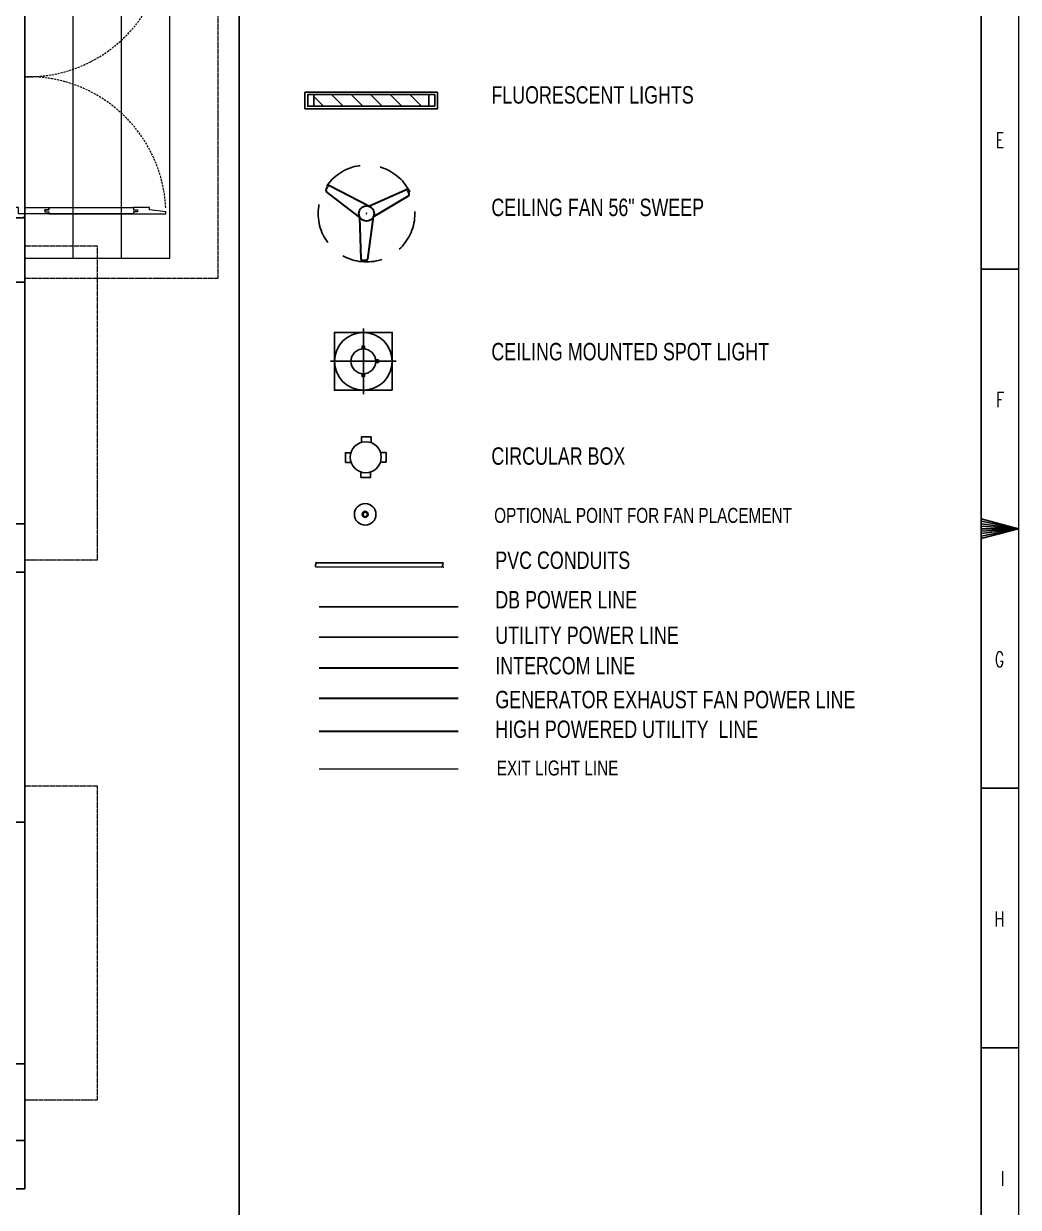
# Model space of a CAD drawing. Header units: inches. Extents: x 12 to 1105, y 9 to 782.
# Drawn here: x 858.3 to 1105.2, y 227 to 520.8 of the extents above; entities that cross this region are included whole.
import ezdxf

# ---------------------------------------------------------------- set-up
doc = ezdxf.new("R2010")
doc.units = ezdxf.units.IN
doc.header["$MEASUREMENT"] = 0
doc.linetypes.add('DASH', pattern=[0.35, 0.25, -0.1])
doc.linetypes.add('DASHED', pattern=[0.75, 0.5, -0.25])
doc.layers.get('Defpoints').update_dxf_attribs({"lineweight": 0})
for name, color, linetype in [('COLLUM', 1, 'Continuous'), ('Lights', 7, 'Continuous'), ('Sockets', 7, 'Continuous'), ('TEG BORDER', 7, 'Continuous'), ('wall 05', 3, 'Continuous')]:
    doc.layers.add(name, color=color, linetype=linetype)
for name, color, linetype, lineweight in [('DOOR', 115, 'Continuous', 15), ('E-CF-Ceiling-Fan', 42, 'Continuous', 30), ('HACTH', 8, 'Continuous', 9), ('Parapet', 6, 'Continuous', 15), ('Stair', 86, 'Continuous', 18), ('Sunshed', 5, 'Continuous', 15), ('WINDOW', 140, 'Continuous', 9)]:
    doc.layers.add(name, color=color, linetype=linetype, lineweight=lineweight)
doc.styles.add('Swiss721', font='swisscl.ttf')
doc.styles.add('TEG BORDER', font='txt_qlt.shx', dxfattribs={"width": 0.7, "bigfont": 'hztxt.shx'})

# ---------------------------------------------------------------- blocks, each defined once
blk = doc.blocks.new('A$C0AFB10A6')
at = {"layer": 'Defpoints'}
for points in [[(0.25, 72), (0.25, 71.75), (0, 71.75), (0, 72)], [(5, 72), (5, 71.75), (4.75, 71.75), (4.75, 72)], [(0.25, 2), (0.25, 2.25), (0, 2.25), (0, 2)], [(5, 2), (5, 2.25), (4.75, 2.25), (4.75, 2)]]:
    blk.add_lwpolyline(points, close=True, dxfattribs=at)
at = {"layer": 'DOOR'}
for points in [[(5, 71), (3.5, 71), (3.5, 69.5), (0.25, 69.5), (0.25, 69.75), (0, 69.75), (0, 71.75), (0.25, 71.75), (0.25, 72), (4.75, 72), (4.75, 71.75), (5, 71.75), (5, 71)], [(10, 70.25), (10, 70), (11, 70), (11, 69.5), (5, 69.5), (5, 71), (11, 71), (11, 70.5), (10, 70.5), (10, 70.25), (10, 70.5), (11, 70.5), (11, 71), (32, 71), (32, 70.5), (33, 70.5), (33, 70), (32, 70), (32, 69.5), (11, 69.5), (40, 69.5), (40, 70), (35.99, 70.5), (35.99, 71), (32, 71)], [(5, 3), (3.5, 3), (3.5, 4.5), (0.25, 4.5), (0.25, 4.25), (0, 4.25), (0, 2.25), (0.25, 2.25), (0.25, 2), (4.75, 2), (4.75, 2.25), (5, 2.25), (5, 3)], [(10, 3.75), (10, 3.5), (11, 3.5), (11, 3), (5, 3), (5, 4.5), (11, 4.5), (11, 4), (10, 4), (10, 3.75), (10, 4), (11, 4), (11, 4.5), (32, 4.5), (32, 4), (33, 4), (33, 3.5), (32, 3.5), (32, 3), (11, 3), (40, 3), (40, 3.5), (35.99, 4), (35.99, 4.5), (32, 4.5)]]:
    blk.add_lwpolyline(points, dxfattribs=at)
at = {"layer": 'DOOR', "linetype": 'DASHED', "lineweight": 0}
for centre, start, end in [((5.83, 71.2), 268.6039, 357.1539), ((5.83, 2.8), 2.8461, 91.3961)]:
    blk.add_arc(centre, 34.21, start, end, dxfattribs=at)
at = {"layer": 'HACTH', "lineweight": 0, "ltscale": 10}
for p, q in [((5, 3), (5, 71)), ((0, 3.03), (0, 69.75))]:
    blk.add_line(p, q, dxfattribs=at)
blk = doc.blocks.new('CF')
for p, q in [((-23.84, 14.22), (-22.76, 15.89)), ((1.35, 4.29), (-21.39, 16.19)), ((1.35, 4.29), (22.9, 13.97)), ((-4.07, -2.11), (-23.55, 12.84)), ((3.87, -1.9), (24.71, 10.43)), ((24.1, 13.48), (25.01, 11.71)), ((-4.07, -2.11), (-3.33, -26.62)), ((3.87, -1.9), (0.65, -26.82)), ((-0.39, -27.76), (-2.38, -27.66))]:
    blk.add_line(p, q)
for radius in [4.48, 0.0888]:
    blk.add_circle((0, 0), radius)
for centre, radius, start, end in [((-23.01, 13.68), 0.996, 147.13508, 237.13508), ((-21.93, 15.35), 0.996, 57.13508, 147.13508), ((23.21, 13.03), 0.996, 27.13508, 117.13508), ((24.09, 11.25), 1.03, 299.25484, 26.43573), ((-2.33, -26.67), 0.996, 177.13508, 267.13508), ((-0.34, -26.77), 0.996, 267.13508, 357.13508)]:
    blk.add_arc(centre, radius, start, end)
blk = doc.blocks.new('252 BORDER A2')
for p, q in [((594, 245), (589, 245)), ((589, 210), (594, 210)), ((592.75, 210), (590.25, 210)), ((594, 175), (589, 175)), ((594, 140), (589, 140))]:
    blk.add_line(p, q)
at = {"color": 5, "lineweight": 15}
blk.add_lwpolyline([(0, 420), (594, 420), (594, 0), (0, 0)], close=True, dxfattribs=at)
blk.add_lwpolyline([(5, 415), (589, 415), (589, 5), (5, 5)], close=True)
blk.add_lwpolyline([(594, 210), (589, 211.34), (589, 208.66), (594, 210), (589, 211), (589, 210.67), (594, 210), (589, 210.33), (589, 209.67), (594, 210), (589, 209.33), (589, 209), (594, 210)])
at = {"layer": 'TEG BORDER'}
blk.add_line((489, 116), (489, 415), dxfattribs=at)
at = {"char_height": 2, "width": 2, "attachment_point": 3, "style": 'TEG BORDER'}
for s, insert in [('E', (592.09, 263.39)), ('F', (592.09, 228.39)), ('G', (592.09, 193.39)), ('H', (592.09, 158.39)), ('I', (592.09, 123.39))]:
    blk.add_mtext(s, dxfattribs=dict(at, insert=insert))

msp = doc.modelspace()

# ---------------------------------------------------------------- hatches: boundary and pattern name
h = msp.add_hatch()
h.set_pattern_fill('ANSI31', color=256, scale=27.448242, angle=90)
h.set_pattern_definition([(135, (1014.9443, 345.3698), (-2.426105, -2.426105), [])])
h.paths.add_polyline_path([(930.31, 503.23), (930.31, 500.35), (958.86, 500.35), (958.86, 503.23)])

# ---------------------------------------------------------------- linework, layer by layer
at = {"color": 1}
msp.add_line((931.7, 376.08), (966.17, 376.08), dxfattribs=at)
at = {"color": 3}
msp.add_line((931.7, 368.52), (966.17, 368.52), dxfattribs=at)
msp.add_line((931.7, 368.52), (966.17, 368.52), dxfattribs=at)
at = {"color": 6, "lineweight": 30}
msp.add_line((931.7, 360.96), (966.17, 360.96), dxfattribs=at)
msp.add_line((931.7, 360.96), (966.17, 360.96), dxfattribs=at)
at = {"color": 190, "lineweight": 30}
msp.add_line((931.7, 353.4), (966.17, 353.4), dxfattribs=at)
at = {"color": 190}
msp.add_line((931.7, 353.4), (966.17, 353.4), dxfattribs=at)
at = {"color": 4}
msp.add_line((931.7, 345.19), (966.17, 345.19), dxfattribs=at)
at = {"color": 4, "lineweight": 30}
msp.add_line((931.7, 345.19), (966.17, 345.19), dxfattribs=at)
at = {"color": 5, "lineweight": 20}
msp.add_line((931.7, 335.86), (966.17, 335.86), dxfattribs=at)
msp.add_line((931.7, 335.86), (966.17, 335.86), dxfattribs=at)
for points in [[(961.05, 503.82), (961.05, 499.71), (928.11, 499.71), (928.11, 503.82)], [(960.33, 503.23), (960.33, 500.35), (928.84, 500.35), (928.84, 503.23)], [(928.84, 500.35), (928.84, 503.23), (930.31, 503.23), (930.31, 500.35)], [(960.33, 500.35), (960.33, 503.23), (958.86, 503.23), (958.86, 500.35)]]:
    msp.add_lwpolyline(points, close=True)
for points in [[(942.93, 440.08), (942.93, 440.77), (942.32, 440.77), (942.32, 440.08)], [(942.55, 438.67), (942.62, 438.67)], [(945.68, 436.75), (946.38, 436.75), (946.37, 437.36), (945.67, 437.36)], [(942.93, 433.96), (942.93, 433.27), (942.32, 433.27), (942.32, 433.96)], [(942.15, 416.9), (942.15, 418.25), (944.55, 418.25), (944.55, 416.82)], [(939.55, 414.35), (938.19, 414.32), (938.23, 411.92), (939.59, 411.95)], [(946.89, 414.41), (948.25, 414.41), (948.25, 412.01), (946.89, 412.01)], [(944.43, 409.55), (944.43, 408.2), (942.03, 408.2), (942.03, 409.55)]]:
    msp.add_lwpolyline(points)
msp.add_lwpolyline([(962.39, 387, -0.56347), (962.39, 386.65, 0.380478), (962.44, 385.93), (930.82, 386.04, -0.456322), (930.82, 386.65, 0.605884), (930.82, 387.01)], format="xyb", close=True)
at = {"linetype": 'DASHED', "ltscale": 20}
msp.add_circle((943.41, 473.71), 12.01, dxfattribs=at)
for centre, radius in [((942.62, 437.02), 3.07), ((943.23, 413.21), 3.85)]:
    msp.add_circle(centre, radius)
at = {"color": 190}
for radius in [2.68, 0.751, 0.536]:
    msp.add_circle((943.08, 399.04), radius, dxfattribs=at)
at = {"layer": 'COLLUM', "linetype": 'Continuous', "ltscale": 10}
for points in [[(846.58, 384.66), (858.58, 384.66), (858.58, 396.66), (846.58, 396.66)], [(846.58, 231.66), (858.58, 231.66), (858.58, 243.66), (846.58, 243.66)]]:
    msp.add_lwpolyline(points, close=True, dxfattribs=at)
at = {"layer": 'Lights', "color": 40}
for p, q in [((942.62, 445.13), (942.62, 428.91)), ((934.51, 437.02), (950.73, 437.02))]:
    msp.add_line(p, q, dxfattribs=at)
at = {"layer": 'Lights'}
msp.add_lwpolyline([(949.78, 429.86), (935.46, 429.86), (935.46, 444.18), (949.78, 444.18)], close=True, dxfattribs=at)
msp.add_circle((942.62, 437.02), 7.16, dxfattribs=at)
at = {"layer": 'Parapet', "color": 252, "lineweight": -3}
msp.add_lwpolyline([(50.58, 231.66), (858.58, 231.66), (858.58, 624.66), (771.58, 624.66), (771.58, 559.66), (50.58, 559.66)], close=True, dxfattribs=at)
at = {"layer": 'Stair', "linetype": 'Continuous', "ltscale": 10}
for points in [[(858.59, 462.66), (882.59, 462.66), (882.59, 559.66), (858.58, 559.66)], [(858.59, 462.66), (894.59, 462.66), (894.59, 559.66), (858.58, 559.66)], [(858.59, 462.66), (858.59, 462.66), (870.59, 462.66), (870.59, 547.66), (870.59, 547.66), (858.58, 547.66)]]:
    msp.add_lwpolyline(points, dxfattribs=at)
at = {"layer": 'Sunshed', "linetype": 'DASH'}
for points in [[(858.58, 457.66), (906.58, 457.66), (906.58, 559.66), (858.58, 559.66)], [(858.58, 456.66), (858.58, 465.66), (876.58, 465.66), (876.58, 387.66), (876.58, 387.66), (858.58, 387.66), (858.58, 396.66)], [(858.58, 322.66), (858.58, 331.66), (876.58, 331.66), (876.58, 253.66), (876.58, 253.66), (858.58, 253.66), (858.58, 262.66)]]:
    msp.add_lwpolyline(points, dxfattribs=at)
at = {"layer": 'wall 05'}
for points in [[(814.58, 472.66), (814.58, 467.66), (853.58, 467.66), (853.58, 456.66), (858.58, 456.66), (858.58, 472.66), (814.58, 472.66)], [(858.58, 262.66), (853.58, 262.66), (853.58, 243.66), (858.58, 243.66)]]:
    msp.add_lwpolyline(points, close=True, dxfattribs=at)
at = {"layer": 'wall 05', "color": 252, "lineweight": -3}
msp.add_lwpolyline([(858.58, 332.66), (858.58, 322.66), (853.58, 322.66), (853.58, 341.66), (710.58, 341.66), (710.58, 384.66), (715.58, 384.66), (715.58, 346.66), (853.58, 346.66), (853.58, 384.66), (858.58, 384.66), (858.58, 332.66), (858.58, 332.66)], dxfattribs=at)
at = {"layer": 'WINDOW', "linetype": 'Continuous', "ltscale": 10}
for points in [[(858.58, 456.66), (858.58, 396.66)], [(858.58, 322.66), (858.58, 262.66)]]:
    msp.add_lwpolyline(points, dxfattribs=at)

# ---------------------------------------------------------------- block references
at = {"xscale": 1.8411, "yscale": 1.8411, "zscale": 1.8411}
msp.add_blockref('252 BORDER A2', (11.55, 8.85), dxfattribs=at)
at = {"layer": 'E-CF-Ceiling-Fan', "lineweight": 0, "xscale": 0.4214416510993524, "yscale": 0.4214416510993524, "zscale": 0.4214416510993524}
msp.add_blockref('CF', (943.41, 473.71), dxfattribs=at)
at = {"layer": 'HACTH', "lineweight": 0, "ltscale": 10}
msp.add_blockref('A$C0AFB10A6', (853.58, 470.66), dxfattribs=at)

# ---------------------------------------------------------------- texts
at = {"layer": 'Sockets', "color": 0, "style": 'Swiss721'}
for s, height, p in [('FLUORESCENT LIGHTS ', 4.3221, (974.4, 500.99)), ('CEILING FAN 56" SWEEP', 4.3221, (974.4, 473.07)), ('CEILING MOUNTED SPOT LIGHT', 4.3221, (974.4, 437.27)), ('CIRCULAR BOX', 4.3221, (974.4, 411.35)), ('OPTIONAL POINT FOR FAN PLACEMENT', 3.7068, (975.09, 396.93)), ('PVC CONDUITS', 4.3221, (975.37, 385.49)), ('DB POWER LINE', 4.3221, (975.37, 375.69)), ('UTILITY POWER LINE', 4.3221, (975.37, 366.88)), ('INTERCOM LINE', 4.3221, (975.37, 359.32)), ('GENERATOR EXHAUST FAN POWER LINE', 4.3221, (975.37, 350.91)), ('HIGH POWERED UTILITY  LINE', 4.3221, (975.37, 343.55)), ('EXIT LIGHT LINE', 3.7068, (975.73, 334.23))]:
    msp.add_text(s, height=height, dxfattribs=at).set_placement(p)

doc.saveas('drawing.dxf')
